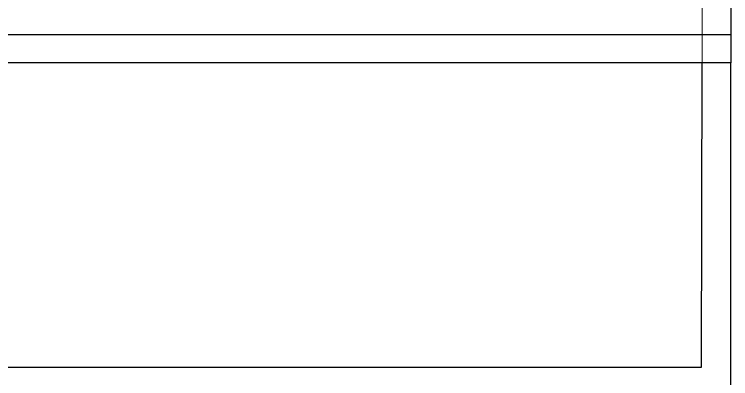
# Model space of a CAD drawing. Header units: inches. Extents: x 484217 to 497210, y -26946 to -21493.
# Drawn here: x 494088.4 to 494370.8, y -26579.8 to -26436.2 of the extents above; entities that cross this region are included whole.
import ezdxf

# ---------------------------------------------------------------- set-up
doc = ezdxf.new("R2010")
doc.units = ezdxf.units.IN
doc.header["$LTSCALE"] = 20
doc.header["$MEASUREMENT"] = 0
doc.layers.add('A-DIMENSION', color=4, linetype='Continuous')
doc.layers.add('A-WALL', color=7, linetype='Continuous')
doc.layers.add('TC-EQUIPMENT', color=251, linetype='Continuous', lineweight=5)

msp = doc.modelspace()

# ---------------------------------------------------------------- linework, layer by layer
for p, q in [((494359.23, -26575.35, 6.93), (494359.49, -26455.35, 6.93)), ((494370.79, -26584.35, 6.93), (494370.79, -26455.35, 6.93)), ((490372.31, -26575.35, 6.93), (494359.23, -26575.35, 6.93))]:
    msp.add_line(p, q)
at = {"layer": 'A-DIMENSION', "color": 8}
for p, q in [((494370.79, -26444.1, 6.93), (494370.79, -26455.35, 6.93)), ((494370.79, -26455.35, 6.93), (494074.18, -26455.35, 6.93))]:
    msp.add_line(p, q, dxfattribs=at)
at = {"layer": 'A-WALL'}
for p in [(494370.79, -26365.35, 6.93), (494074.18, -26444.1, 6.93)]:
    msp.add_line(p, (494370.79, -26444.1, 6.93), dxfattribs=at)
at = {"layer": 'TC-EQUIPMENT'}
msp.add_line((494359.69, -26365.35, 6.93), (494359.23, -26575.35, 6.93), dxfattribs=at)

doc.saveas('drawing.dxf')
